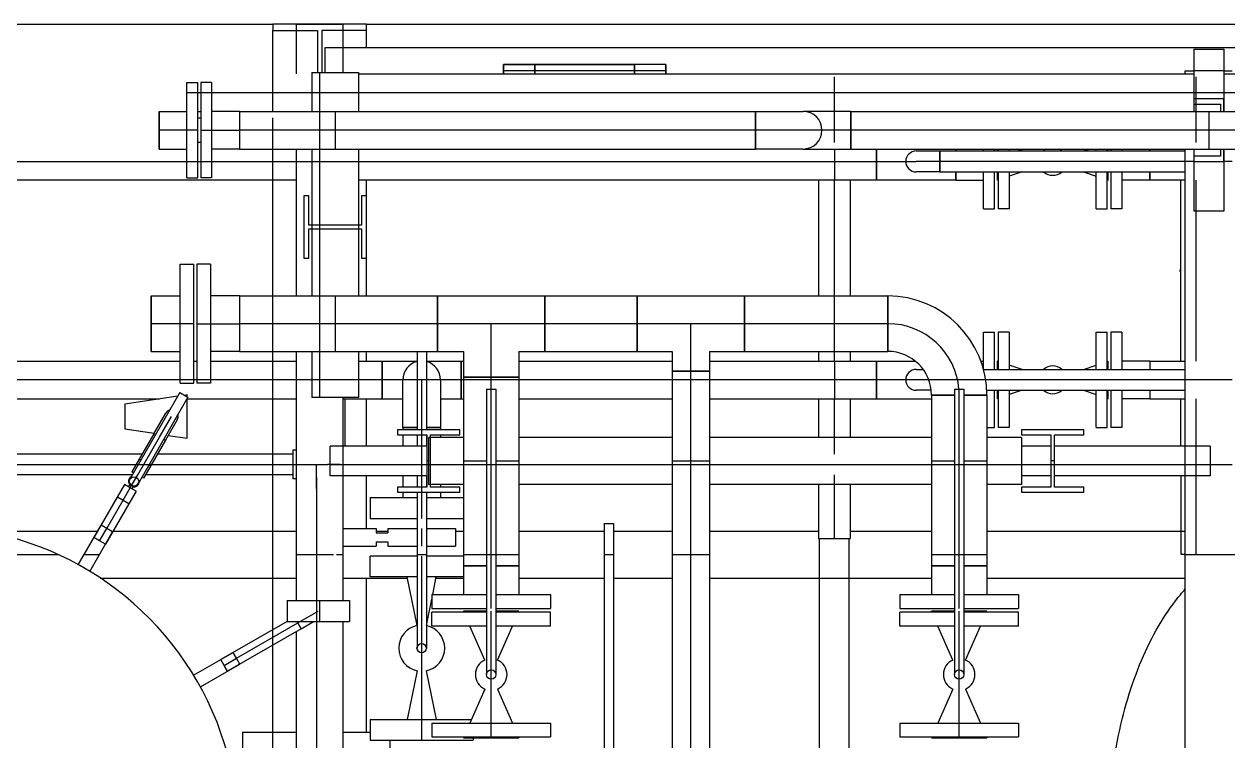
# Model space of a CAD drawing. Header units: inches. Extents: x 517790 to 538444, y 301815 to 302461.
# Drawn here: x 517887.514 to 517889.508, y 302342.406 to 302343.592 of the extents above; entities that cross this region are included whole.
import ezdxf

# ---------------------------------------------------------------- set-up
doc = ezdxf.new("R2010")
doc.units = ezdxf.units.IN
doc.header["$MEASUREMENT"] = 0
doc.layers.add('硅胶总平面底图 工艺装置区', color=253, linetype='Continuous')

msp = doc.modelspace()

# ---------------------------------------------------------------- linework, layer by layer
at = {"layer": '硅胶总平面底图 工艺装置区', "color": 253, "linetype": 'Continuous', "lineweight": -3}
for p, q in [((517886.3758, 302343.5924), (517887.9258, 302343.5924)), ((517888.0808, 302343.5924), (517887.9258, 302343.5924)), ((517887.9258, 302343.5924), (517887.9258, 302343.582)), ((517887.9258, 302343.582), (517887.9997, 302343.582)), ((517887.9258, 302343.5099), (517887.9258, 302343.582)), ((517887.9258, 302343.4477), (517887.9258, 302343.582)), ((517887.9646, 302343.5924), (517888.0421, 302343.5924)), ((517887.9646, 302343.5924), (517887.9646, 302343.5099)), ((517887.9997, 302343.582), (517887.9997, 302343.512)), ((517888.0069, 302343.582), (517888.0069, 302343.512)), ((517888.0808, 302343.582), (517888.0069, 302343.582)), ((517888.0421, 302343.5924), (517888.0421, 302343.512)), ((517888.0808, 302343.582), (517888.0808, 302343.5924)), ((517888.0808, 302343.5924), (517890.6383, 302343.5924)), ((517888.0808, 302343.5536), (517888.0808, 302343.582)), ((517888.0128, 302343.512), (517888.0128, 302343.5536)), ((517888.0128, 302343.5536), (517889.9884, 302343.5536)), ((517889.451, 302343.551), (517889.5006, 302343.551)), ((517889.451, 302343.551), (517889.451, 302343.4479)), ((517889.5006, 302343.551), (517889.5006, 302343.4479)), ((517888.3081, 302343.5252), (517888.3081, 302343.5099)), ((517888.3081, 302343.5099), (517888.3081, 302343.5252)), ((517888.3598, 302343.5252), (517888.3081, 302343.5252)), ((517888.3081, 302343.5252), (517888.3598, 302343.5252)), ((517888.3598, 302343.5099), (517888.3598, 302343.5252)), ((517888.3598, 302343.5252), (517888.3598, 302343.5099)), ((517888.3598, 302343.5252), (517888.5251, 302343.5252)), ((517888.5251, 302343.5252), (517888.3598, 302343.5252)), ((517888.3598, 302343.5099), (517888.3598, 302343.5252)), ((517888.5251, 302343.5252), (517888.5251, 302343.5099)), ((517888.5251, 302343.5099), (517888.5251, 302343.5252)), ((517888.5768, 302343.5252), (517888.5251, 302343.5252)), ((517888.5768, 302343.5252), (517888.5251, 302343.5252)), ((517888.5251, 302343.5099), (517888.5251, 302343.5252)), ((517888.5768, 302343.5099), (517888.5768, 302343.5252)), ((517888.5768, 302343.5252), (517888.5768, 302343.5099)), ((517887.9904, 302343.512), (517888.0679, 302343.512)), ((517887.9904, 302343.512), (517887.9904, 302343.4479)), ((517888.0033, 302343.512), (517888.0033, 302342.974)), ((517888.0679, 302343.512), (517888.0679, 302343.4479)), ((517888.0679, 302343.5099), (517889.451, 302343.5099)), ((517888.5768, 302343.5149), (517888.3081, 302343.5149)), ((517888.8558, 302343.3962), (517888.8558, 302343.5052)), ((517889.437, 302343.5149), (517889.451, 302343.5149)), ((517889.437, 302343.5099), (517889.437, 302343.5149)), ((517889.5006, 302343.5149), (517889.451, 302343.5149)), ((517889.4551, 302343.3962), (517889.4551, 302343.5052)), ((517889.5006, 302343.5149), (517889.5145, 302343.5149)), ((517889.5006, 302343.5099), (517889.9424, 302343.5099)), ((517887.7837, 302343.4167), (517887.7837, 302343.4955)), ((517887.7837, 302343.4955), (517887.8018, 302343.4955)), ((517887.8018, 302343.4167), (517887.8018, 302343.4955)), ((517887.8064, 302343.4955), (517887.8064, 302343.4167)), ((517887.8245, 302343.4955), (517887.8064, 302343.4955)), ((517887.8245, 302343.4955), (517887.8245, 302343.4167)), ((517887.8018, 302343.4787), (517887.7837, 302343.4787)), ((517887.8064, 302343.4787), (517887.8018, 302343.4787)), ((517887.8245, 302343.4787), (517887.8064, 302343.4787)), ((517887.9904, 302343.4787), (517887.8245, 302343.4787)), ((517888.0679, 302343.4787), (517887.9904, 302343.4787)), ((517889.451, 302343.4787), (517888.0679, 302343.4787)), ((517889.5006, 302343.4787), (517889.451, 302343.4787)), ((517889.5006, 302343.4684), (517889.451, 302343.4684)), ((517889.451, 302343.4684), (517889.451, 302343.4596)), ((517889.9424, 302343.4787), (517889.5006, 302343.4787)), ((517889.5006, 302343.4479), (517889.5006, 302343.4684)), ((517887.7378, 302343.4479), (517887.7378, 302343.4167)), ((517887.7378, 302343.4167), (517887.7378, 302343.4479)), ((517887.7378, 302343.4479), (517887.7837, 302343.4479)), ((517887.8018, 302343.4475), (517887.8064, 302343.4475)), ((517887.8705, 302343.4479), (517887.8245, 302343.4479)), ((517887.8705, 302343.4479), (517887.8705, 302343.4167)), ((517887.8705, 302343.4479), (517888.7254, 302343.4479)), ((517887.8705, 302343.4479), (517887.8705, 302343.4167)), ((517888.0291, 302343.4479), (517888.0291, 302343.3855)), ((517888.7254, 302343.4479), (517888.7254, 302343.4167)), ((517888.7254, 302343.3855), (517888.7254, 302343.4479)), ((517888.7254, 302343.4479), (517888.8041, 302343.4479)), ((517888.8829, 302343.4479), (517888.8041, 302343.4479)), ((517888.8829, 302343.4479), (517888.8829, 302343.4167)), ((517888.8829, 302343.4479), (517891.7331, 302343.4479)), ((517888.8829, 302343.4167), (517888.8829, 302343.4479)), ((517889.451, 302343.4596), (517889.4951, 302343.4596)), ((517889.4758, 302343.4479), (517889.4758, 302343.3855)), ((517889.4951, 302343.4596), (517889.4951, 302343.4479)), ((517887.8018, 302343.4374), (517887.8064, 302343.4374)), ((517887.9258, 302343.3339), (517887.9258, 302343.4374)), ((517887.7378, 302343.4167), (517887.7378, 302343.3855)), ((517887.8018, 302343.4167), (517887.7378, 302343.4167)), ((517887.7378, 302343.3855), (517887.7378, 302343.4167)), ((517887.7837, 302343.338), (517887.7837, 302343.4167)), ((517887.8018, 302343.338), (517887.8018, 302343.4167)), ((517887.8064, 302343.4167), (517887.8705, 302343.4167)), ((517887.8064, 302343.4167), (517887.8064, 302343.338)), ((517887.8245, 302343.4167), (517887.8245, 302343.338)), ((517888.7254, 302343.4167), (517887.8705, 302343.4167)), ((517887.8705, 302343.4167), (517887.8705, 302343.3855)), ((517887.8705, 302343.4167), (517887.8705, 302343.3855)), ((517888.7254, 302343.4167), (517888.7254, 302343.3855)), ((517888.7254, 302343.4167), (517888.7254, 302343.4167)), ((517888.7254, 302343.4167), (517888.7254, 302343.4167)), ((517888.8041, 302343.4167), (517888.7254, 302343.4167)), ((517888.8353, 302343.4167), (517888.8041, 302343.4167)), ((517888.8829, 302343.4167), (517888.8353, 302343.4167)), ((517891.7331, 302343.4167), (517888.8829, 302343.4167)), ((517888.8829, 302343.4167), (517888.8829, 302343.3855)), ((517888.8829, 302343.4167), (517888.8829, 302343.4167)), ((517888.8829, 302343.4167), (517888.8829, 302343.4167)), ((517888.8829, 302343.3855), (517888.8829, 302343.4167)), ((517887.7378, 302343.3855), (517887.7837, 302343.3855)), ((517887.8064, 302343.3962), (517887.8018, 302343.3962)), ((517887.8705, 302343.3855), (517887.8245, 302343.3855)), ((517887.8705, 302343.3855), (517888.7254, 302343.3855)), ((517887.9646, 302343.3855), (517887.9646, 302343.1423)), ((517887.9904, 302343.3855), (517887.9904, 302343.1423)), ((517888.0679, 302343.3855), (517888.0679, 302343.1423)), ((517888.8041, 302343.3855), (517888.7254, 302343.3855)), ((517888.8041, 302343.3855), (517888.8829, 302343.3855)), ((517888.8558, 302343.3855), (517888.8558, 302343.3339)), ((517888.8829, 302343.3855), (517891.7331, 302343.3855)), ((517888.9257, 302343.3339), (517888.9257, 302343.3855)), ((517888.9257, 302343.3855), (517888.9257, 302343.365)), ((517888.9913, 302343.3823), (517889.0307, 302343.3823)), ((517889.0307, 302343.3478), (517889.0307, 302343.3823)), ((517889.0307, 302343.3823), (517889.0307, 302343.3478)), ((517889.0307, 302343.3823), (517889.437, 302343.3823)), ((517889.057, 302343.3823), (517889.057, 302343.3855)), ((517889.057, 302343.3855), (517889.057, 302343.3823)), ((517889.1029, 302343.3823), (517889.1029, 302343.3855)), ((517889.121, 302343.3823), (517889.121, 302343.3855)), ((517889.1256, 302343.3855), (517889.1256, 302343.3823)), ((517889.1272, 302343.3855), (517889.1272, 302343.3823)), ((517889.1453, 302343.3855), (517889.1453, 302343.3823)), ((517889.1666, 302343.3823), (517889.157, 302343.3855)), ((517889.2683, 302343.3823), (517889.2779, 302343.3855)), ((517889.2896, 302343.3823), (517889.2896, 302343.3855)), ((517889.3077, 302343.3823), (517889.3077, 302343.3855)), ((517889.3093, 302343.3823), (517889.3093, 302343.3855)), ((517889.3139, 302343.3855), (517889.3139, 302343.3823)), ((517889.332, 302343.3855), (517889.332, 302343.3823)), ((517889.378, 302343.3823), (517889.378, 302343.3855)), ((517889.378, 302343.3855), (517889.378, 302343.3823)), ((517889.437, 302341.0866), (517889.437, 302343.3855)), ((517889.451, 302343.3855), (517889.451, 302343.2824)), ((517889.4951, 302343.3855), (517889.4951, 302343.3738)), ((517889.5006, 302343.3855), (517889.5006, 302343.2824)), ((517889.5006, 302343.365), (517889.5006, 302343.3855)), ((517887.2025, 302343.365), (517887.7837, 302343.365)), ((517887.7837, 302343.365), (517887.8018, 302343.365)), ((517887.8018, 302343.365), (517887.8064, 302343.365)), ((517887.8064, 302343.365), (517887.8245, 302343.365)), ((517887.8245, 302343.365), (517887.9646, 302343.365)), ((517887.9646, 302343.365), (517888.0679, 302343.365)), ((517888.0679, 302343.365), (517888.9257, 302343.365)), ((517888.9257, 302343.365), (517888.9257, 302343.365)), ((517888.9257, 302343.365), (517888.9741, 302343.365)), ((517888.9257, 302343.365), (517888.9257, 302343.3339)), ((517888.9741, 302343.365), (517888.9913, 302343.365)), ((517889.0307, 302343.365), (517888.9913, 302343.365)), ((517889.0307, 302343.365), (517889.0307, 302343.365)), ((517889.0307, 302343.365), (517889.0307, 302343.365)), ((517889.437, 302343.365), (517889.0307, 302343.365)), ((517889.451, 302343.365), (517889.437, 302343.365)), ((517889.451, 302343.3738), (517889.451, 302343.365)), ((517889.4951, 302343.3738), (517889.451, 302343.3738)), ((517889.451, 302343.365), (517889.5006, 302343.365)), ((517889.5145, 302343.365), (517889.5006, 302343.365)), ((517889.0307, 302343.3478), (517888.9913, 302343.3478)), ((517889.0307, 302343.3478), (517889.437, 302343.3478)), ((517889.057, 302343.3339), (517889.057, 302343.3478)), ((517889.057, 302343.3478), (517889.057, 302343.3339)), ((517889.1029, 302343.2863), (517889.1029, 302343.3478)), ((517889.121, 302343.2863), (517889.121, 302343.3478)), ((517889.1256, 302343.3478), (517889.1256, 302343.3339)), ((517889.1272, 302343.3478), (517889.1272, 302343.2863)), ((517889.1453, 302343.3478), (517889.1453, 302343.2863)), ((517889.1666, 302343.3478), (517889.1453, 302343.3406)), ((517889.2683, 302343.3478), (517889.2896, 302343.3406)), ((517889.2896, 302343.2863), (517889.2896, 302343.3478)), ((517889.3077, 302343.2863), (517889.3077, 302343.3478)), ((517889.3093, 302343.3339), (517889.3093, 302343.3478)), ((517889.3139, 302343.3478), (517889.3139, 302343.2863)), ((517889.332, 302343.3478), (517889.332, 302343.2863)), ((517889.378, 302343.3339), (517889.378, 302343.3478)), ((517889.378, 302343.3478), (517889.378, 302343.3339)), ((517887.9646, 302343.3339), (517887.1681, 302343.3339)), ((517887.7837, 302343.338), (517887.8018, 302343.338)), ((517887.8245, 302343.338), (517887.8064, 302343.338)), ((517887.9258, 302343.1423), (517887.9258, 302343.3339)), ((517888.9257, 302343.3339), (517888.0679, 302343.3339)), ((517888.0808, 302343.3082), (517888.0808, 302343.3339)), ((517888.8296, 302343.3339), (517888.8296, 302343.1423)), ((517888.8558, 302343.0346), (517888.8558, 302343.3339)), ((517888.882, 302343.3339), (517888.882, 302343.1423)), ((517889.057, 302343.3339), (517888.9257, 302343.3339)), ((517889.057, 302343.3339), (517889.1029, 302343.3339)), ((517889.1272, 302343.3344), (517889.1256, 302343.3339)), ((517889.3077, 302343.3344), (517889.3093, 302343.3339)), ((517889.378, 302343.3339), (517889.332, 302343.3339)), ((517889.437, 302343.3339), (517889.378, 302343.3339)), ((517889.4289, 302343.3339), (517889.4289, 302343.0346)), ((517889.4551, 302343.0346), (517889.4551, 302343.3339)), ((517887.9775, 302343.3082), (517887.9775, 302343.2049)), ((517887.9857, 302343.3082), (517887.9775, 302343.3082)), ((517887.9857, 302343.2596), (517887.9857, 302343.3082)), ((517888.0725, 302343.3082), (517888.0725, 302343.2596)), ((517888.0808, 302343.3082), (517888.0725, 302343.3082)), ((517888.0808, 302343.2049), (517888.0808, 302343.3082)), ((517889.1029, 302343.2863), (517889.121, 302343.2863)), ((517889.1453, 302343.2863), (517889.1272, 302343.2863)), ((517889.2896, 302343.2863), (517889.3077, 302343.2863)), ((517889.332, 302343.2863), (517889.3139, 302343.2863)), ((517889.5006, 302343.2824), (517889.451, 302343.2824)), ((517888.0725, 302343.2596), (517887.9857, 302343.2596)), ((517887.9857, 302343.2534), (517888.0725, 302343.2534)), ((517887.9857, 302343.2049), (517887.9857, 302343.2534)), ((517888.0725, 302343.2534), (517888.0725, 302343.2049)), ((517887.9775, 302343.2049), (517887.9857, 302343.2049)), ((517888.0725, 302343.2049), (517888.0808, 302343.2049)), ((517888.0808, 302343.1423), (517888.0808, 302343.2049)), ((517887.7722, 302343.0964), (517887.7722, 302343.1948)), ((517887.7722, 302343.1948), (517887.7952, 302343.1948)), ((517887.7952, 302343.0964), (517887.7952, 302343.1948)), ((517887.7998, 302343.1948), (517887.7998, 302343.0964)), ((517887.8229, 302343.1948), (517887.7998, 302343.1948)), ((517887.8229, 302343.1948), (517887.8229, 302343.0964)), ((517887.7246, 302343.1423), (517887.7246, 302343.0505)), ((517887.7246, 302343.0964), (517887.7246, 302343.1423)), ((517887.7246, 302343.1423), (517887.7722, 302343.1423)), ((517887.8705, 302343.1423), (517887.8229, 302343.1423)), ((517887.8705, 302343.1423), (517887.8705, 302343.0505)), ((517887.8705, 302343.1423), (517888.1988, 302343.1423)), ((517887.8705, 302343.1423), (517887.8705, 302343.0964)), ((517887.9258, 302343.0505), (517887.9258, 302343.1423)), ((517888.0291, 302343.1423), (517888.0291, 302343.0505)), ((517888.1988, 302343.1423), (517888.1988, 302343.0505)), ((517888.1988, 302343.0505), (517888.1988, 302343.1423)), ((517888.1988, 302343.1423), (517888.3762, 302343.1423)), ((517888.3762, 302343.0505), (517888.3762, 302343.1423)), ((517888.3762, 302343.1423), (517888.3762, 302343.0505)), ((517888.3762, 302343.1423), (517888.5294, 302343.1423)), ((517888.5294, 302343.1423), (517888.5294, 302343.0505)), ((517888.5294, 302343.0505), (517888.5294, 302343.1423)), ((517888.5294, 302343.1423), (517888.7068, 302343.1423)), ((517888.7068, 302343.1423), (517888.7068, 302343.0505)), ((517888.7068, 302343.1423), (517888.9444, 302343.1423)), ((517888.7068, 302343.0505), (517888.7068, 302343.1423)), ((517888.9444, 302343.0505), (517888.9444, 302343.1423)), ((517888.9444, 302343.1423), (517888.9444, 302343.0505)), ((517887.7952, 302343.0964), (517887.7246, 302343.0964)), ((517887.7246, 302343.0505), (517887.7246, 302343.0964)), ((517887.7722, 302342.998), (517887.7722, 302343.0964)), ((517887.7952, 302342.998), (517887.7952, 302343.0964)), ((517887.7998, 302343.0964), (517887.8705, 302343.0964)), ((517887.7998, 302343.0964), (517887.7998, 302342.998)), ((517887.8229, 302343.0964), (517887.8229, 302342.998)), ((517888.1988, 302343.0964), (517887.8705, 302343.0964)), ((517887.8705, 302343.0964), (517887.8705, 302343.0505)), ((517888.1988, 302343.0964), (517888.1988, 302343.0964)), ((517888.1988, 302343.0964), (517888.1988, 302343.0964)), ((517888.3762, 302343.0964), (517888.1988, 302343.0964)), ((517888.2875, 302343.0077), (517888.2875, 302343.0964)), ((517888.3762, 302343.0964), (517888.3762, 302343.0964)), ((517888.5294, 302343.0964), (517888.3762, 302343.0964)), ((517888.5294, 302343.0964), (517888.5294, 302343.0964)), ((517888.5294, 302343.0964), (517888.5294, 302343.0964)), ((517888.7068, 302343.0964), (517888.5294, 302343.0964)), ((517888.6181, 302343.0177), (517888.6181, 302343.0964)), ((517888.9444, 302343.0964), (517888.7068, 302343.0964)), ((517888.7068, 302343.0964), (517888.7068, 302343.0964)), ((517888.9444, 302343.0964), (517888.9444, 302343.0964)), ((517888.9444, 302343.0964), (517888.9444, 302343.0964)), ((517889.1029, 302343.0206), (517889.1029, 302343.0821)), ((517889.1029, 302343.0821), (517889.121, 302343.0821)), ((517889.121, 302343.0206), (517889.121, 302343.0821)), ((517889.1272, 302343.0821), (517889.1272, 302343.0206)), ((517889.1453, 302343.0821), (517889.1272, 302343.0821)), ((517889.1453, 302343.0821), (517889.1453, 302343.0206)), ((517889.2896, 302343.0206), (517889.2896, 302343.0821)), ((517889.2896, 302343.0821), (517889.3077, 302343.0821)), ((517889.3077, 302343.0206), (517889.3077, 302343.0821)), ((517889.3139, 302343.0821), (517889.3139, 302343.0206)), ((517889.332, 302343.0821), (517889.3139, 302343.0821)), ((517889.332, 302343.0821), (517889.332, 302343.0206)), ((517887.7246, 302343.0505), (517887.7722, 302343.0505)), ((517887.8705, 302343.0505), (517887.8229, 302343.0505)), ((517887.8705, 302343.0505), (517888.1988, 302343.0505)), ((517887.9258, 302343.0346), (517887.9258, 302343.0505)), ((517887.9646, 302343.0505), (517887.9646, 302342.6379)), ((517887.9904, 302343.0505), (517887.9904, 302342.974)), ((517888.0679, 302343.0505), (517888.0679, 302342.974)), ((517888.0808, 302343.0346), (517888.0808, 302343.0505)), ((517888.1647, 302343.0505), (517888.1647, 302342.9207)), ((517888.1802, 302343.0505), (517888.1802, 302342.9207)), ((517888.1988, 302343.0505), (517888.2415, 302343.0505)), ((517888.2415, 302343.0505), (517888.2415, 302343.0077)), ((517888.3334, 302343.0505), (517888.3762, 302343.0505)), ((517888.3334, 302343.0505), (517888.3334, 302343.0077)), ((517888.3762, 302343.0505), (517888.5294, 302343.0505)), ((517888.5294, 302343.0505), (517888.587, 302343.0505)), ((517888.587, 302343.0505), (517888.587, 302343.0177)), ((517888.6493, 302343.0505), (517888.7068, 302343.0505)), ((517888.6493, 302343.0505), (517888.6493, 302343.0177)), ((517888.7068, 302343.0505), (517888.9444, 302343.0505)), ((517888.8296, 302343.0505), (517888.8296, 302343.0346)), ((517888.882, 302343.0505), (517888.882, 302343.0346)), ((517887.1681, 302343.0346), (517887.7722, 302343.0346)), ((517887.7952, 302343.0346), (517887.7998, 302343.0346)), ((517887.8229, 302343.0346), (517887.9646, 302343.0346)), ((517887.9258, 302342.9722), (517887.9258, 302343.0346)), ((517888.0679, 302343.0346), (517888.1068, 302343.0346)), ((517888.1068, 302343.0346), (517888.1068, 302342.9722)), ((517888.1068, 302343.0034), (517888.1068, 302343.0346)), ((517888.1068, 302343.0346), (517888.1647, 302343.0346)), ((517888.1802, 302343.0346), (517888.238, 302343.0346)), ((517888.238, 302343.0346), (517888.238, 302342.9722)), ((517888.238, 302343.0346), (517888.2415, 302343.0346)), ((517888.238, 302343.0034), (517888.238, 302343.0346)), ((517888.3334, 302343.0346), (517888.587, 302343.0346)), ((517888.6493, 302343.0346), (517888.9257, 302343.0346)), ((517888.8558, 302343.0346), (517888.8558, 302342.9722)), ((517888.9257, 302343.0034), (517888.9257, 302343.0346)), ((517888.9257, 302343.0346), (517888.9895, 302343.0346)), ((517888.9257, 302343.0346), (517888.9257, 302342.9722)), ((517889.0984, 302343.0346), (517889.1029, 302343.0346)), ((517889.1256, 302343.0346), (517889.1256, 302343.0206)), ((517889.1272, 302343.034), (517889.1256, 302343.0346)), ((517889.1666, 302343.0206), (517889.1453, 302343.0279)), ((517889.2683, 302343.0206), (517889.2896, 302343.0279)), ((517889.3077, 302343.034), (517889.3093, 302343.0346)), ((517889.3093, 302343.0206), (517889.3093, 302343.0346)), ((517889.378, 302343.0346), (517889.332, 302343.0346)), ((517889.378, 302343.0346), (517889.378, 302343.0206)), ((517889.378, 302343.0346), (517889.437, 302343.0346)), ((517889.378, 302343.0346), (517889.378, 302343.0206)), ((517887.7722, 302343.0034), (517887.2025, 302343.0034)), ((517887.7952, 302343.0034), (517887.7722, 302343.0034)), ((517887.7998, 302343.0034), (517887.7952, 302343.0034)), ((517887.8229, 302343.0034), (517887.7998, 302343.0034)), ((517887.9646, 302343.0034), (517887.8229, 302343.0034)), ((517888.0679, 302343.0034), (517887.9646, 302343.0034)), ((517888.1068, 302343.0034), (517888.0679, 302343.0034)), ((517888.1068, 302343.0034), (517888.1068, 302343.0034)), ((517888.1068, 302343.0034), (517888.1068, 302343.0034)), ((517888.1412, 302343.0034), (517888.1068, 302343.0034)), ((517888.1068, 302342.9722), (517888.1068, 302343.0034)), ((517888.1412, 302342.9246), (517888.1412, 302343.0034)), ((517888.2036, 302343.0034), (517888.1412, 302343.0034)), ((517888.1724, 302342.9246), (517888.1724, 302343.0034)), ((517888.2036, 302343.0034), (517888.2036, 302342.9246)), ((517888.238, 302343.0034), (517888.2036, 302343.0034)), ((517888.2415, 302343.0034), (517888.238, 302343.0034)), ((517888.238, 302343.0034), (517888.238, 302343.0034)), ((517888.238, 302342.9722), (517888.238, 302343.0034)), ((517888.2415, 302343.0077), (517888.3334, 302343.0077)), ((517888.3334, 302343.0077), (517888.2415, 302343.0077)), ((517888.2415, 302343.0077), (517888.2415, 302342.6956)), ((517888.3334, 302343.0034), (517888.2415, 302343.0034)), ((517888.2875, 302343.0077), (517888.2875, 302343.0077)), ((517888.2875, 302342.988), (517888.2875, 302343.0077)), ((517888.3334, 302343.0077), (517888.3334, 302342.6956)), ((517888.587, 302343.0034), (517888.3334, 302343.0034)), ((517888.587, 302343.0177), (517888.6493, 302343.0177)), ((517888.6493, 302343.0176), (517888.587, 302343.0176)), ((517888.587, 302343.0176), (517888.587, 302342.3278)), ((517888.6493, 302343.0034), (517888.587, 302343.0034)), ((517888.6181, 302343.0176), (517888.6181, 302343.0177)), ((517888.6181, 302342.3278), (517888.6181, 302343.0176)), ((517888.6493, 302343.0176), (517888.6493, 302342.3278)), ((517888.9257, 302343.0034), (517888.6493, 302343.0034)), ((517888.9257, 302343.0034), (517888.9257, 302343.0034)), ((517888.9741, 302343.0034), (517888.9257, 302343.0034)), ((517888.9257, 302343.0034), (517888.9257, 302343.0034)), ((517888.9257, 302342.9722), (517888.9257, 302343.0034)), ((517888.9913, 302343.0034), (517888.9741, 302343.0034)), ((517888.9913, 302343.0206), (517889.0028, 302343.0206)), ((517889.012, 302343.0034), (517888.9913, 302343.0034)), ((517889.0307, 302343.0034), (517889.012, 302343.0034)), ((517889.0307, 302343.0034), (517889.0307, 302343.0034)), ((517889.0307, 302343.0034), (517889.0307, 302343.0034)), ((517889.1065, 302343.0034), (517889.0307, 302343.0034)), ((517889.1028, 302343.0206), (517889.437, 302343.0206)), ((517889.437, 302343.0034), (517889.1065, 302343.0034)), ((517889.5145, 302343.0034), (517889.437, 302343.0034)), ((517887.7719, 302342.9824), (517887.6892, 302342.8392)), ((517887.7719, 302342.9824), (517887.7786, 302342.9785)), ((517887.7722, 302342.998), (517887.7952, 302342.998)), ((517887.8229, 302342.998), (517887.7998, 302342.998)), ((517888.2797, 302342.988), (517888.2875, 302342.988)), ((517888.2797, 302342.988), (517888.2797, 302342.5156)), ((517888.2875, 302342.988), (517888.2952, 302342.988)), ((517888.2875, 302342.6956), (517888.2875, 302342.988)), ((517888.2952, 302342.988), (517888.2952, 302342.5156)), ((517889.0161, 302342.9861), (517888.9913, 302342.9861)), ((517889.0547, 302342.988), (517889.0625, 302342.988)), ((517889.0547, 302342.988), (517889.0547, 302342.5156)), ((517889.0625, 302342.988), (517889.0702, 302342.988)), ((517889.0702, 302342.988), (517889.0702, 302342.5156)), ((517889.1082, 302342.9861), (517889.437, 302342.9861)), ((517889.121, 302342.9246), (517889.121, 302342.9861)), ((517889.1256, 302342.9861), (517889.1256, 302342.9722)), ((517889.1272, 302342.9861), (517889.1272, 302342.9246)), ((517889.1453, 302342.9861), (517889.1453, 302342.9246)), ((517889.1666, 302342.9861), (517889.1453, 302342.9789)), ((517889.2683, 302342.9861), (517889.2896, 302342.9789)), ((517889.2896, 302342.9246), (517889.2896, 302342.9861)), ((517889.3077, 302342.9246), (517889.3077, 302342.9861)), ((517889.3093, 302342.9722), (517889.3093, 302342.9861)), ((517889.3139, 302342.9861), (517889.3139, 302342.9246)), ((517889.332, 302342.9861), (517889.332, 302342.9246)), ((517889.378, 302342.9861), (517889.378, 302342.9722)), ((517889.378, 302342.9861), (517889.378, 302342.9722)), ((517887.1681, 302342.9722), (517887.7383, 302342.9722)), ((517887.6806, 302342.9636), (517887.7687, 302342.9768)), ((517887.6806, 302342.9636), (517887.6806, 302342.9222)), ((517887.7853, 302342.9746), (517887.7027, 302342.8314)), ((517887.7786, 302342.9785), (517887.7853, 302342.9746)), ((517887.7789, 302342.9783), (517887.7839, 302342.9791)), ((517887.7839, 302342.9754), (517887.7839, 302342.9791)), ((517887.7839, 302342.9722), (517887.9646, 302342.9722)), ((517887.7839, 302342.9067), (517887.7839, 302342.9721)), ((517887.9258, 302342.8804), (517887.9258, 302342.9722)), ((517888.0679, 302342.974), (517887.9904, 302342.974)), ((517888.0421, 302342.974), (517888.0421, 302342.6379)), ((517888.0421, 302342.9722), (517888.1068, 302342.9722)), ((517888.0451, 302342.9722), (517888.0451, 302342.8939)), ((517888.0808, 302342.8939), (517888.0808, 302342.9722)), ((517888.1068, 302342.9722), (517888.1412, 302342.9722)), ((517888.2036, 302342.9722), (517888.238, 302342.9722)), ((517888.238, 302342.9722), (517888.2415, 302342.9722)), ((517888.3334, 302342.9722), (517888.587, 302342.9722)), ((517888.6493, 302342.9722), (517888.9257, 302342.9722)), ((517888.8296, 302342.9722), (517888.8296, 302342.9078)), ((517888.8558, 302342.8804), (517888.8558, 302342.9722)), ((517888.882, 302342.9722), (517888.882, 302342.9078)), ((517888.9257, 302342.9722), (517889.0165, 302342.9722)), ((517889.0165, 302342.9783), (517889.0547, 302342.9783)), ((517889.0547, 302342.9783), (517889.0165, 302342.9783)), ((517889.0165, 302342.9783), (517889.0165, 302342.6956)), ((517889.0625, 302342.9783), (517889.0625, 302342.9783)), ((517889.0625, 302342.9783), (517889.0625, 302342.9783)), ((517889.0625, 302342.6956), (517889.0625, 302342.9783)), ((517889.0702, 302342.9783), (517889.1084, 302342.9783)), ((517889.1084, 302342.9783), (517889.0702, 302342.9783)), ((517889.1084, 302342.9783), (517889.1084, 302342.6956)), ((517889.1272, 302342.9728), (517889.1256, 302342.9722)), ((517889.3077, 302342.9728), (517889.3093, 302342.9722)), ((517889.378, 302342.9722), (517889.332, 302342.9722)), ((517889.378, 302342.9722), (517889.437, 302342.9722)), ((517889.4289, 302342.9722), (517889.4289, 302342.8939)), ((517889.4551, 302342.7141), (517889.4551, 302342.9722)), ((517887.7288, 302342.9143), (517887.7485, 302342.9484)), ((517887.7384, 302342.9088), (517887.7581, 302342.9429)), ((517887.7676, 302342.9374), (517887.7479, 302342.9033)), ((517888.1412, 302342.9246), (517888.1647, 302342.9246)), ((517888.1647, 302342.9246), (517888.1412, 302342.9246)), ((517888.1412, 302342.9246), (517888.1412, 302342.9207)), ((517888.1724, 302342.9247), (517888.1724, 302342.9247)), ((517888.1724, 302342.9247), (517888.1724, 302342.9246)), ((517888.1724, 302342.8496), (517888.1724, 302342.9246)), ((517888.1802, 302342.9246), (517888.2036, 302342.9246)), ((517888.2036, 302342.9246), (517888.1802, 302342.9246)), ((517888.2036, 302342.9246), (517888.2036, 302342.9207)), ((517889.1084, 302342.9246), (517889.121, 302342.9246)), ((517889.1453, 302342.9246), (517889.1272, 302342.9246)), ((517889.2896, 302342.9246), (517889.3077, 302342.9246)), ((517889.332, 302342.9246), (517889.3139, 302342.9246)), ((517887.6806, 302342.9222), (517887.7292, 302342.9149)), ((517887.7288, 302342.9143), (517887.6925, 302342.8514)), ((517887.7021, 302342.8459), (517887.7384, 302342.9088)), ((517887.7479, 302342.9033), (517887.7116, 302342.8404)), ((517887.7317, 302342.9127), (517887.7288, 302342.9143)), ((517887.7288, 302342.9143), (517887.7317, 302342.9127)), ((517887.7384, 302342.9088), (517887.7384, 302342.9088)), ((517887.7384, 302342.9088), (517887.7384, 302342.9088)), ((517887.7479, 302342.9033), (517887.7451, 302342.9049)), ((517887.7451, 302342.9049), (517887.7479, 302342.9033)), ((517887.7526, 302342.9114), (517887.7839, 302342.9067)), ((517888.1325, 302342.9207), (517888.1325, 302342.9125)), ((517888.2358, 302342.9207), (517888.1325, 302342.9207)), ((517888.1325, 302342.9125), (517888.181, 302342.9125)), ((517888.1412, 302342.9125), (517888.1412, 302342.8939)), ((517888.1647, 302342.9125), (517888.1647, 302342.8939)), ((517888.1802, 302342.9125), (517888.1802, 302342.8939)), ((517888.181, 302342.9125), (517888.181, 302342.8257)), ((517888.1841, 302342.8303), (517888.1841, 302342.9078)), ((517888.2415, 302342.9078), (517888.1841, 302342.9078)), ((517888.1872, 302342.8257), (517888.1872, 302342.9125)), ((517888.1872, 302342.9125), (517888.2358, 302342.9125)), ((517888.2036, 302342.9125), (517888.2036, 302342.9078)), ((517888.2358, 302342.9125), (517888.2358, 302342.9207)), ((517888.587, 302342.9078), (517888.3334, 302342.9078)), ((517889.0165, 302342.9078), (517888.6493, 302342.9078)), ((517889.1658, 302342.9078), (517889.1084, 302342.9078)), ((517889.1658, 302342.9207), (517889.1658, 302342.9125)), ((517889.2691, 302342.9207), (517889.1658, 302342.9207)), ((517889.1658, 302342.9125), (517889.2144, 302342.9125)), ((517889.1658, 302342.9078), (517889.1658, 302342.8303)), ((517889.2144, 302342.9125), (517889.2144, 302342.8257)), ((517889.2206, 302342.8257), (517889.2206, 302342.9125)), ((517889.2206, 302342.9125), (517889.2691, 302342.9125)), ((517889.2691, 302342.9125), (517889.2691, 302342.9207)), ((517887.9588, 302342.8869), (517887.9588, 302342.8394)), ((517887.9646, 302342.8869), (517887.9588, 302342.8869)), ((517888.0208, 302342.8443), (517888.0208, 302342.8939)), ((517888.181, 302342.8939), (517888.0208, 302342.8939)), ((517889.2144, 302342.8939), (517889.1658, 302342.8939)), ((517889.4783, 302342.8939), (517889.2206, 302342.8939)), ((517889.4783, 302342.8939), (517889.4783, 302342.8443)), ((517887.7093, 302342.8804), (517886.4546, 302342.8804)), ((517886.4546, 302342.8631), (517887.6993, 302342.8631)), ((517887.6993, 302342.8631), (517887.7247, 302342.8631)), ((517887.7072, 302342.8703), (517887.7044, 302342.872)), ((517887.7247, 302342.8631), (517887.9588, 302342.8631)), ((517887.9588, 302342.8804), (517887.7347, 302342.8804)), ((517887.9258, 302342.8459), (517887.9258, 302342.8804)), ((517887.9588, 302342.8631), (517887.9801, 302342.8631)), ((517887.9588, 302342.8631), (517887.9768, 302342.8631)), ((517887.9801, 302342.8631), (517888.0162, 302342.8631)), ((517887.9981, 302342.8451), (517887.9981, 302342.8631)), ((517888.0375, 302342.8631), (517888.0162, 302342.8631)), ((517888.0162, 302342.8631), (517888.0162, 302342.8631)), ((517888.0195, 302342.8631), (517889.5145, 302342.8631)), ((517888.1841, 302342.8691), (517888.181, 302342.8691)), ((517888.2415, 302342.8691), (517888.2797, 302342.8691)), ((517888.2952, 302342.8691), (517888.3334, 302342.8691)), ((517888.587, 302342.8691), (517888.6493, 302342.8691)), ((517889.0165, 302342.8691), (517889.0547, 302342.8691)), ((517889.0702, 302342.8691), (517889.1084, 302342.8691)), ((517889.2206, 302342.8691), (517889.2144, 302342.8691)), ((517887.6931, 302342.8459), (517886.4546, 302342.8459)), ((517887.6899, 302342.8248), (517887.7021, 302342.8459)), ((517887.6953, 302342.8497), (517887.6925, 302342.8514)), ((517887.9588, 302342.8459), (517887.7148, 302342.8459)), ((517887.7235, 302342.8609), (517887.7206, 302342.8626)), ((517887.9258, 302342.7528), (517887.9258, 302342.8459)), ((517887.9981, 302342.8238), (517887.9981, 302342.8451)), ((517888.181, 302342.8443), (517888.0208, 302342.8443)), ((517888.0808, 302342.7574), (517888.0808, 302342.8443)), ((517888.1412, 302342.8443), (517888.1412, 302342.8257)), ((517888.1647, 302342.8443), (517888.1647, 302342.8257)), ((517888.1724, 302342.774), (517888.1724, 302342.8496)), ((517888.1802, 302342.8443), (517888.1802, 302342.8257)), ((517888.8558, 302342.7409), (517888.8558, 302342.8459)), ((517889.2144, 302342.8443), (517889.1658, 302342.8443)), ((517889.4783, 302342.8443), (517889.2206, 302342.8443)), ((517889.4303, 302342.7141), (517889.4303, 302342.8443)), ((517887.6803, 302342.8303), (517887.6295, 302342.7423)), ((517887.678, 302342.8042), (517887.6899, 302342.8248)), ((517887.6899, 302342.8248), (517887.6803, 302342.8303)), ((517887.6894, 302342.8292), (517887.6866, 302342.8266)), ((517887.6994, 302342.8192), (517887.6899, 302342.8248)), ((517887.6939, 302342.8266), (517887.6931, 302342.8229)), ((517887.7116, 302342.8404), (517887.7088, 302342.842)), ((517887.9646, 302342.8394), (517887.9588, 302342.8394)), ((517887.9981, 302342.8418), (517887.9981, 302341.8054)), ((517888.1325, 302342.8257), (517888.1325, 302342.8174)), ((517888.181, 302342.8257), (517888.1325, 302342.8257)), ((517888.2415, 302342.8303), (517888.1841, 302342.8303)), ((517888.2358, 302342.8257), (517888.1872, 302342.8257)), ((517888.2036, 302342.8303), (517888.2036, 302342.8257)), ((517888.2358, 302342.8174), (517888.2358, 302342.8257)), ((517888.587, 302342.8303), (517888.3334, 302342.8303)), ((517889.0165, 302342.8303), (517888.6493, 302342.8303)), ((517888.8296, 302342.8303), (517888.8296, 302342.7409)), ((517888.882, 302342.8303), (517888.882, 302342.7409)), ((517889.1658, 302342.8303), (517889.1084, 302342.8303)), ((517889.1658, 302342.8257), (517889.1658, 302342.8174)), ((517889.2144, 302342.8257), (517889.1658, 302342.8257)), ((517889.2691, 302342.8257), (517889.2206, 302342.8257)), ((517889.2691, 302342.8174), (517889.2691, 302342.8257)), ((517887.6994, 302342.8192), (517887.6486, 302342.7313)), ((517887.6509, 302342.7573), (517887.678, 302342.8042)), ((517887.6684, 302342.8097), (517887.6875, 302342.7987)), ((517888.0871, 302342.8084), (517888.1647, 302342.8084)), ((517888.0871, 302342.8084), (517888.0871, 302342.774)), ((517888.1325, 302342.8174), (517888.2358, 302342.8174)), ((517888.1412, 302342.8174), (517888.1412, 302342.8084)), ((517888.1647, 302342.8174), (517888.1647, 302342.5592)), ((517888.1802, 302342.8174), (517888.1802, 302342.5592)), ((517888.1802, 302342.8084), (517888.2415, 302342.8084)), ((517888.2036, 302342.8174), (517888.2036, 302342.8084)), ((517889.1658, 302342.8174), (517889.2691, 302342.8174)), ((517888.0871, 302342.774), (517888.1647, 302342.774)), ((517888.1802, 302342.774), (517888.2415, 302342.774)), ((517888.4748, 302342.7657), (517888.4825, 302342.7657)), ((517888.4748, 302342.7657), (517888.4748, 302342.3266)), ((517888.4825, 302342.7657), (517888.4903, 302342.7657)), ((517888.4903, 302342.7657), (517888.4903, 302342.3266)), ((517887.4462, 302342.7528), (517887.6356, 302342.7528)), ((517887.6036, 302342.6974), (517887.6414, 302342.7629)), ((517887.6227, 302342.6864), (517887.6605, 302342.7518)), ((517887.6391, 302342.7368), (517887.6509, 302342.7573)), ((517887.6509, 302342.7573), (517887.6414, 302342.7629)), ((517887.6605, 302342.7518), (517887.6509, 302342.7573)), ((517887.661, 302342.7528), (517887.9646, 302342.7528)), ((517887.9258, 302342.6753), (517887.9258, 302342.7528)), ((517888.0421, 302342.7574), (517888.097, 302342.7574)), ((517888.097, 302342.7574), (517888.097, 302342.7501)), ((517888.097, 302342.7528), (517888.1166, 302342.7528)), ((517888.097, 302342.7501), (517888.1166, 302342.7501)), ((517888.1166, 302342.7574), (517888.1647, 302342.7574)), ((517888.1166, 302342.7574), (517888.1166, 302342.7501)), ((517888.1724, 302342.7281), (517888.1724, 302342.7574)), ((517888.1802, 302342.7574), (517888.2282, 302342.7574)), ((517888.2282, 302342.7574), (517888.2282, 302342.7281)), ((517888.2282, 302342.7528), (517888.2415, 302342.7528)), ((517888.3334, 302342.7528), (517888.4748, 302342.7528)), ((517888.4903, 302342.7528), (517888.587, 302342.7528)), ((517888.6493, 302342.7528), (517888.8296, 302342.7528)), ((517888.882, 302342.7528), (517889.0165, 302342.7528)), ((517889.1084, 302342.7528), (517889.437, 302342.7528)), ((517887.6391, 302342.7368), (517887.6295, 302342.7423)), ((517887.6486, 302342.7313), (517887.6391, 302342.7368)), ((517888.0421, 302342.7281), (517888.097, 302342.7281)), ((517888.097, 302342.7354), (517888.1166, 302342.7354)), ((517888.097, 302342.7354), (517888.097, 302342.7281)), ((517888.1166, 302342.7354), (517888.1166, 302342.7281)), ((517888.1166, 302342.7281), (517888.1647, 302342.7281)), ((517888.1802, 302342.7281), (517888.2282, 302342.7281)), ((517888.8296, 302342.7409), (517888.882, 302342.7409)), ((517888.831, 302342.3266), (517888.831, 302342.7409)), ((517888.8806, 302342.3266), (517888.8806, 302342.7409)), ((517887.1444, 302342.7141), (517887.5706, 302342.7141)), ((517887.6132, 302342.7141), (517887.6387, 302342.7141)), ((517887.9646, 302342.7141), (517888.0264, 302342.7141)), ((517888.0312, 302342.7141), (517888.0421, 302342.7141)), ((517888.1647, 302342.7115), (517888.0871, 302342.7115)), ((517888.0871, 302342.6771), (517888.0871, 302342.7115)), ((517888.1647, 302342.7141), (517888.1802, 302342.7141)), ((517888.1724, 302342.4068), (517888.1724, 302342.7115)), ((517888.2415, 302342.7115), (517888.1802, 302342.7115)), ((517888.2415, 302342.7141), (517888.3334, 302342.7141)), ((517888.4748, 302342.7141), (517888.4903, 302342.7141)), ((517888.587, 302342.7141), (517888.6493, 302342.7141)), ((517889.0165, 302342.7141), (517889.1084, 302342.7141)), ((517889.437, 302342.7141), (517889.4303, 302342.7141)), ((517889.437, 302342.7141), (517890.7158, 302342.7141)), ((517888.2415, 302342.6956), (517888.2797, 302342.6956)), ((517888.2415, 302342.6956), (517888.2415, 302342.6481)), ((517888.2797, 302342.6956), (517888.2415, 302342.6956)), ((517888.2875, 302342.625), (517888.2875, 302342.6956)), ((517888.2952, 302342.6956), (517888.3334, 302342.6956)), ((517888.3334, 302342.6956), (517888.2952, 302342.6956)), ((517888.3334, 302342.6956), (517888.3334, 302342.6481)), ((517889.0547, 302342.6956), (517889.0165, 302342.6956)), ((517889.0165, 302342.6956), (517889.0547, 302342.6956)), ((517889.0165, 302342.6956), (517889.0165, 302342.6481)), ((517889.0625, 302342.625), (517889.0625, 302342.6956)), ((517889.1084, 302342.6956), (517889.0702, 302342.6956)), ((517889.0702, 302342.6956), (517889.1084, 302342.6956)), ((517889.1084, 302342.6956), (517889.1084, 302342.6481)), ((517887.6402, 302342.6753), (517887.9646, 302342.6753)), ((517887.9258, 302342.5899), (517887.9258, 302342.6753)), ((517888.0421, 302342.6753), (517888.1487, 302342.6753)), ((517888.0808, 302342.42), (517888.0808, 302342.6753)), ((517888.1647, 302342.6771), (517888.0871, 302342.6771)), ((517888.1647, 302342.597), (517888.1483, 302342.6771)), ((517888.2415, 302342.6771), (517888.1802, 302342.6771)), ((517888.1906, 302342.6481), (517888.1965, 302342.6771)), ((517888.1962, 302342.6753), (517888.2415, 302342.6753)), ((517888.3334, 302342.6753), (517888.4748, 302342.6753)), ((517888.4903, 302342.6753), (517888.587, 302342.6753)), ((517888.6493, 302342.6753), (517889.0165, 302342.6753)), ((517889.1084, 302342.6753), (517889.437, 302342.6753)), ((517888.189, 302342.6481), (517888.2797, 302342.6481)), ((517888.189, 302342.6481), (517888.189, 302342.625)), ((517888.2952, 302342.6481), (517888.3859, 302342.6481)), ((517888.3859, 302342.6481), (517888.3859, 302342.625)), ((517888.964, 302342.6481), (517889.0547, 302342.6481)), ((517888.964, 302342.6481), (517888.964, 302342.625)), ((517889.0702, 302342.6481), (517889.1609, 302342.6481)), ((517889.1609, 302342.6481), (517889.1609, 302342.625)), ((517887.9495, 302342.6379), (517888.0012, 302342.6379)), ((517887.9495, 302342.6379), (517887.9495, 302342.6035)), ((517888.0012, 302342.6379), (517888.0529, 302342.6379)), ((517888.0033, 302342.6379), (517888.0033, 302342.6035)), ((517888.0529, 302342.6379), (517888.0529, 302342.6035)), ((517888.1802, 302342.597), (517888.189, 302342.6405)), ((517888.189, 302342.625), (517888.2797, 302342.625)), ((517888.2952, 302342.625), (517888.3859, 302342.625)), ((517888.964, 302342.625), (517889.0547, 302342.625)), ((517889.0702, 302342.625), (517889.1609, 302342.625)), ((517887.9495, 302342.6036), (517887.8397, 302342.5402)), ((517887.9495, 302342.6035), (517888.0012, 302342.6035)), ((517887.9657, 302342.6035), (517887.9671, 302342.601)), ((517887.9671, 302342.601), (517887.9657, 302342.6035)), ((517887.9671, 302342.601), (517887.9714, 302342.6035)), ((517887.9714, 302342.6035), (517888.0012, 302342.6207)), ((517887.9726, 302342.5915), (517887.9935, 302342.6035)), ((517888.0012, 302342.6035), (517888.0529, 302342.6035)), ((517888.0421, 302342.6035), (517888.0421, 302342.3344)), ((517888.2797, 302342.6189), (517888.189, 302342.6189)), ((517888.189, 302342.5958), (517888.189, 302342.6189)), ((517888.2797, 302342.6204), (517888.2415, 302342.6204)), ((517888.2422, 302342.6189), (517888.2415, 302342.6204)), ((517888.2875, 302342.4107), (517888.2875, 302342.6204)), ((517888.3334, 302342.6204), (517888.2952, 302342.6204)), ((517888.3859, 302342.6189), (517888.2952, 302342.6189)), ((517888.3327, 302342.6189), (517888.3334, 302342.6204)), ((517888.3859, 302342.5958), (517888.3859, 302342.6189)), ((517889.0547, 302342.6189), (517888.964, 302342.6189)), ((517888.964, 302342.5958), (517888.964, 302342.6189)), ((517889.0547, 302342.6204), (517889.0165, 302342.6204)), ((517889.0172, 302342.6189), (517889.0165, 302342.6204)), ((517889.0625, 302342.4107), (517889.0625, 302342.6204)), ((517889.1084, 302342.6204), (517889.0702, 302342.6204)), ((517889.1609, 302342.6189), (517889.0702, 302342.6189)), ((517889.1077, 302342.6189), (517889.1084, 302342.6204)), ((517889.1609, 302342.5958), (517889.1609, 302342.6189)), ((517887.9726, 302342.5915), (517887.8507, 302342.5211)), ((517887.8658, 302342.5425), (517887.9671, 302342.601)), ((517887.9258, 302342.5645), (517887.9258, 302342.5899)), ((517887.9646, 302342.5868), (517887.9646, 302342.2802)), ((517887.9671, 302342.601), (517887.9671, 302342.601)), ((517887.9671, 302342.601), (517887.9671, 302342.601)), ((517887.9671, 302342.601), (517887.9726, 302342.5915)), ((517887.9726, 302342.5915), (517887.9671, 302342.601)), ((517888.2797, 302342.5958), (517888.189, 302342.5958)), ((517888.277, 302342.5396), (517888.2523, 302342.5958)), ((517888.3859, 302342.5958), (517888.2952, 302342.5958)), ((517888.298, 302342.5396), (517888.3226, 302342.5958)), ((517889.0547, 302342.5958), (517888.964, 302342.5958)), ((517889.0519, 302342.5396), (517889.0273, 302342.5958)), ((517889.1609, 302342.5958), (517889.0702, 302342.5958)), ((517889.073, 302342.5396), (517889.0976, 302342.5958)), ((517887.9258, 302342.42), (517887.9258, 302342.5645)), ((517887.7948, 302342.5143), (517887.8603, 302342.5521)), ((517887.8658, 302342.5425), (517887.8603, 302342.5521)), ((517887.8059, 302342.4952), (517887.8713, 302342.533)), ((517887.8452, 302342.5306), (517887.8397, 302342.5402)), ((517887.8452, 302342.5306), (517887.8658, 302342.5425)), ((517887.8507, 302342.5211), (517887.8452, 302342.5306)), ((517887.8713, 302342.533), (517887.8658, 302342.5425)), ((517888.1648, 302342.5218), (517888.1483, 302342.4412)), ((517888.18, 302342.5218), (517888.1965, 302342.4412)), ((517888.277, 302342.4916), (517888.2523, 302342.4353)), ((517888.298, 302342.4916), (517888.3226, 302342.4353)), ((517889.0519, 302342.4916), (517889.0273, 302342.4353)), ((517889.073, 302342.4916), (517889.0976, 302342.4353)), ((517888.0871, 302342.4412), (517888.1724, 302342.4412)), ((517888.0871, 302342.4412), (517888.0871, 302342.4068)), ((517888.1724, 302342.4412), (517888.2549, 302342.4412)), ((517888.189, 302342.4353), (517888.2875, 302342.4353)), ((517888.189, 302342.4353), (517888.189, 302342.4123)), ((517888.2875, 302342.4353), (517888.3859, 302342.4353)), ((517888.3859, 302342.4353), (517888.3859, 302342.4123)), ((517888.964, 302342.4353), (517889.0625, 302342.4353)), ((517888.964, 302342.4353), (517888.964, 302342.4123)), ((517889.0625, 302342.4353), (517889.1609, 302342.4353)), ((517889.1609, 302342.4353), (517889.1609, 302342.4123)), ((517887.8759, 302342.42), (517887.8759, 302342.3675)), ((517887.8759, 302342.42), (517887.9646, 302342.42)), ((517887.9258, 302342.3675), (517887.9258, 302342.42)), ((517888.0421, 302342.42), (517888.0871, 302342.42)), ((517888.0871, 302342.4068), (517888.1724, 302342.4068)), ((517888.1204, 302342.3903), (517888.1204, 302342.4068)), ((517888.1724, 302342.4068), (517888.2577, 302342.4068)), ((517888.189, 302342.4123), (517888.2875, 302342.4123)), ((517888.2422, 302342.4123), (517888.2415, 302342.4107)), ((517888.2415, 302342.4107), (517888.3334, 302342.4107)), ((517888.2577, 302342.4107), (517888.2577, 302342.4068)), ((517888.2875, 302342.4123), (517888.3859, 302342.4123)), ((517888.3327, 302342.4123), (517888.3334, 302342.4107)), ((517888.964, 302342.4123), (517889.0625, 302342.4123)), ((517889.0172, 302342.4123), (517889.0165, 302342.4107)), ((517889.0165, 302342.4107), (517889.1084, 302342.4107)), ((517889.0625, 302342.4123), (517889.1609, 302342.4123)), ((517889.1077, 302342.4123), (517889.1084, 302342.4107))]:
    msp.add_line(p, q, dxfattribs=at)
for centre in [(517887.696, 302342.8353), (517888.1724, 302342.5592), (517888.2875, 302342.5156), (517889.0625, 302342.5156)]:
    msp.add_circle(centre, 0.00775, dxfattribs=at)
for centre, radius, start, end in [((517888.8041, 302343.4167), 0.0312, 0, 90), ((517888.8041, 302343.4167), 0.0312, 270, 90), ((517888.8041, 302343.4167), 0.0312, 270, 0), ((517888.9913, 302343.365), 0.0173, 90, 270), ((517888.9913, 302343.365), 0.0173, 90, 270), ((517889.2175, 302343.365), 0.023, 116.8013, 131.2857), ((517889.2175, 302343.365), 0.023, 48.7143, 63.1987), ((517889.2175, 302343.365), 0.023, 228.7143, 311.2857), ((517889.4289, 302343.1842), 0.00103, 90, 270), ((517888.9444, 302342.9783), 0.164, 0, 90), ((517888.9444, 302342.9783), 0.1181, 4.7289, 90), ((517888.9444, 302342.9783), 0.0722, 0, 90), ((517888.1724, 302343.0034), 0.0312, 104.3978, 180), ((517888.1724, 302343.0034), 0.0312, 104.3978, 180), ((517888.1724, 302343.0034), 0.0312, 0, 75.6022), ((517888.1724, 302343.0034), 0.0312, 0, 75.6022), ((517889.2175, 302343.0034), 0.023, 48.7143, 131.2857), ((517888.9913, 302343.0034), 0.0173, 90, 270), ((517888.9913, 302343.0034), 0.0173, 90, 270), ((517888.9444, 302342.9783), 0.1181, 0, 4.7289), ((517889.2175, 302343.0034), 0.023, 228.7143, 311.2857), ((517887.7581, 302342.9429), 0.011, 104.6712, 150), ((517887.7581, 302342.9429), 0.011, 104.6712, 150), ((517887.7581, 302342.9429), 0.011, 330, 15.3288), ((517887.7581, 302342.9429), 0.011, 330, 0), ((517887.7581, 302342.9429), 0.011, 0, 15.3288), ((517887.696, 302342.8353), 0.00899, 119.5553, 222.9561), ((517887.696, 302342.8353), 0.00899, 257.0439, 0), ((517887.696, 302342.8353), 0.00899, 0, 0.4447), ((517887.3575, 302342.2491), 0.5115, 90, 303.9715), ((517887.3575, 302342.2491), 0.5115, 90, 303.9715), ((517887.3575, 302342.2491), 0.5115, 317.2311, 90), ((517887.3575, 302342.2491), 0.5115, 317.2311, 90), ((517888.1724, 302342.5592), 0.0381, 101.7395, 258.4388), ((517888.1724, 302342.5592), 0.0381, 0, 78.2605), ((517888.1724, 302342.5592), 0.0381, 281.5612, 0), ((517888.2875, 302342.5156), 0.0262, 113.6557, 246.3443), ((517888.2875, 302342.5156), 0.0262, 0, 66.3443), ((517889.0625, 302342.5156), 0.0262, 113.6557, 246.3443), ((517889.0625, 302342.5156), 0.0262, 0, 66.3443), ((517888.2875, 302342.5156), 0.0262, 293.6557, 0), ((517889.0625, 302342.5156), 0.0262, 293.6557, 0)]:
    msp.add_arc(centre, radius, start, end, dxfattribs=at)
msp.add_open_spline([(517889.3103, 302342.2739), (517889.3115, 302342.3159), (517889.3158, 302342.3576), (517889.3231, 302342.3975), (517889.3318, 302342.4454), (517889.3448, 302342.4908), (517889.3614, 302342.5315), (517889.3779, 302342.5722), (517889.3981, 302342.6082), (517889.4209, 302342.6378), (517889.4261, 302342.6446), (517889.4315, 302342.6511), (517889.437, 302342.6572)], degree=3, knots=[4.7640248, 4.7640248, 4.7640248, 4.7640248, 5.0265482, 5.0265482, 5.0265482, 5.3407075, 5.3407075, 5.3407075, 5.6548668, 5.6548668, 5.6548668, 5.7271404, 5.7271404, 5.7271404, 5.7271404], dxfattribs=at)

doc.saveas('drawing.dxf')
